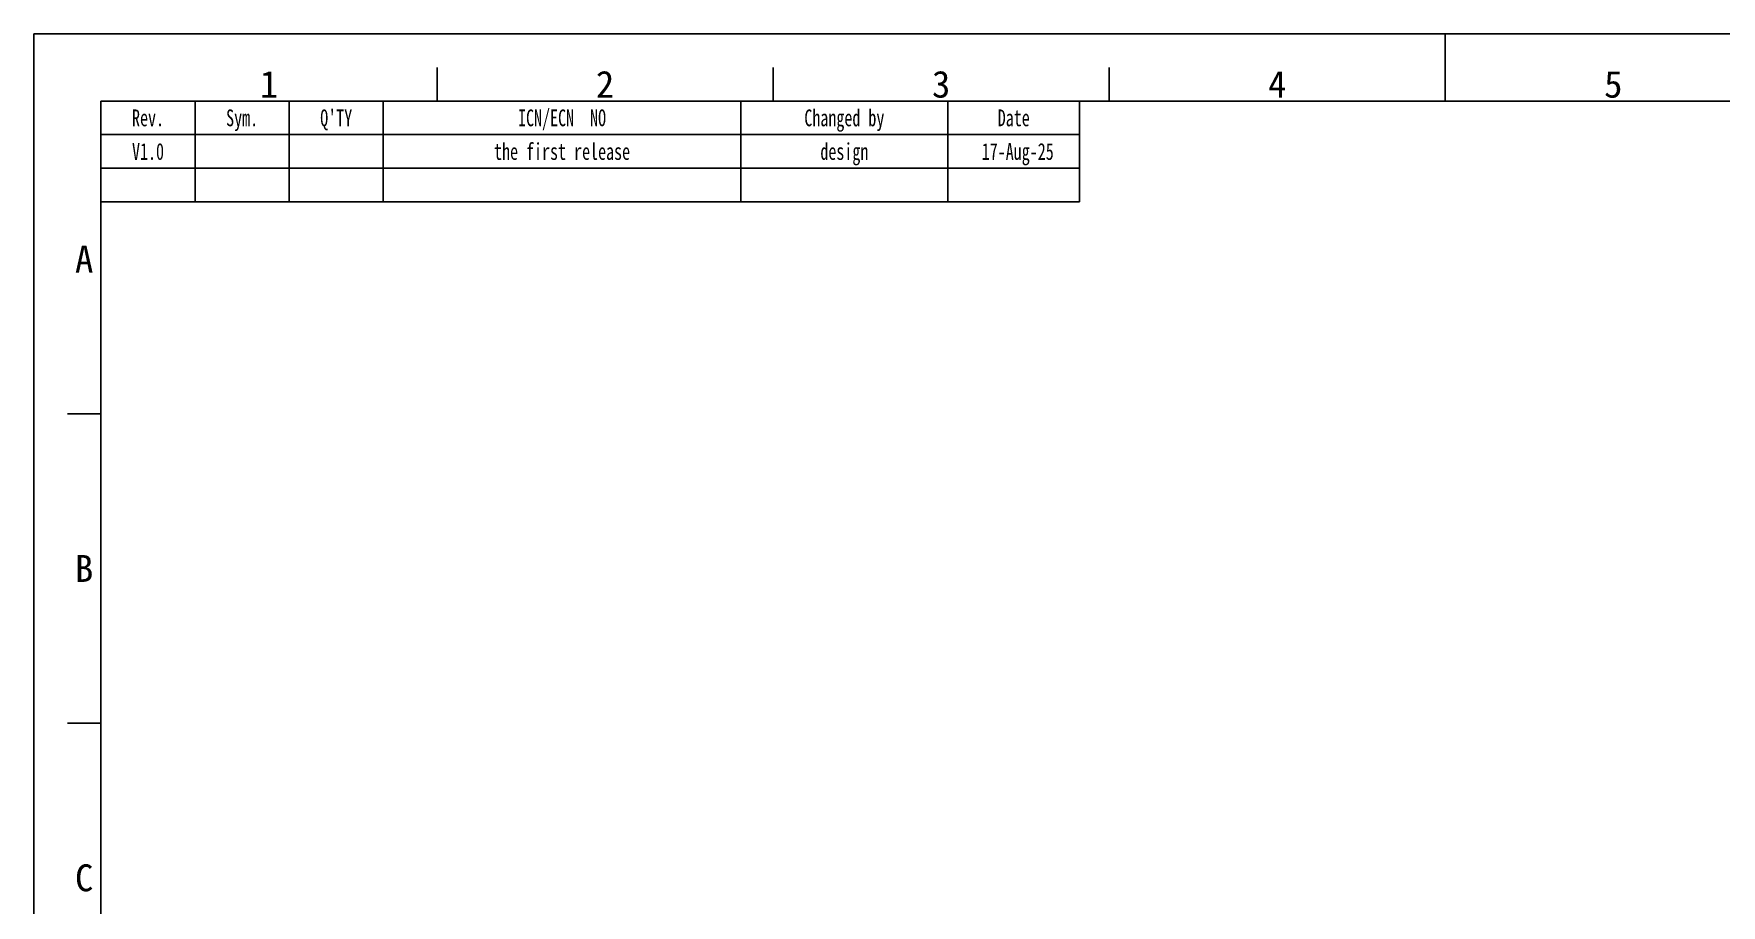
# Model space of a CAD drawing. Header units: millimetres. Extents: x 0 to 420, y 0 to 297.
# Drawn here: x 0 to 251.1, y 167.4 to 297 of the extents above; entities that cross this region are included whole.
import ezdxf

# ---------------------------------------------------------------- set-up
doc = ezdxf.new("R2010")
doc.units = ezdxf.units.MM
doc.header["$LTSCALE"] = 23.1
doc.layers.get('0').update_dxf_attribs({"linetype": 'CONTINUOUS'})
doc.styles.get("Standard").update_dxf_attribs({"font": 'txt', "width": 0.7})
doc.styles.add('TEXTSTYLE_2', font='txt')

msp = doc.modelspace()

# ---------------------------------------------------------------- linework, layer by layer
at = {"color": 2, "linetype": 'Continuous'}
for p, q in [((0, 297), (0, 0)), ((0, 297), (420, 297)), ((60, 287), (60, 292)), ((110, 287), (110, 292)), ((160, 287), (160, 292)), ((10, 287), (155.6, 287)), ((10, 287), (10, 272)), ((24, 287), (24, 272)), ((38, 287), (38, 272)), ((52, 287), (52, 272)), ((105.2, 287), (105.2, 272)), ((136, 287), (136, 272)), ((155.6, 287), (155.6, 272)), ((10, 282), (155.6, 282)), ((10, 277), (155.6, 277)), ((10, 272), (155.6, 272)), ((10, 240.5), (5, 240.5)), ((10, 194.5), (5, 194.5))]:
    msp.add_line(p, q, dxfattribs=at)
at = {"color": 7, "linetype": 'Continuous'}
for p, q in [((210, 287), (210, 297)), ((10, 10), (10, 287)), ((10, 287), (410, 287))]:
    msp.add_line(p, q, dxfattribs=at)

# ---------------------------------------------------------------- texts
at = {"color": 2, "linetype": 'Continuous', "char_height": 4, "width": 4, "attachment_point": 2, "line_spacing_factor": 0.9, "style": 'TEXTSTYLE_2'}
for s, insert in [('1', (35, 291.5)), ('2', (85, 291.5)), ('3', (135, 291.5)), ('4', (185, 291.5)), ('5', (235, 291.5)), ('A', (7.5, 265.5)), ('B', (7.5, 219.5)), ('C', (7.5, 173.5))]:
    msp.add_mtext(s, dxfattribs=dict(at, insert=insert))
at = {"color": 2, "linetype": 'Continuous', "char_height": 2.5, "attachment_point": 2, "line_spacing_factor": 0.9}
for s, insert, width in [('Rev.', (17, 285.75), 7), ('Sym.', (31, 285.75), 7), ("Q'TY", (45, 285.75), 7), ('ICN/ECN  NO', (78.6, 285.75), 19.25), ('Changed by', (120.6, 285.75), 17.5), ('Date', (145.8, 285.75), 7), ('V1.0 ', (17, 280.75), 8.75), ('the first release', (78.6, 280.75), 29.75), ('design ', (120.6, 280.75), 12.25), (' 17-Aug-25', (145.8, 280.75), 17.5)]:
    msp.add_mtext(s, dxfattribs=dict(at, insert=insert, width=width))

doc.saveas('drawing.dxf')
